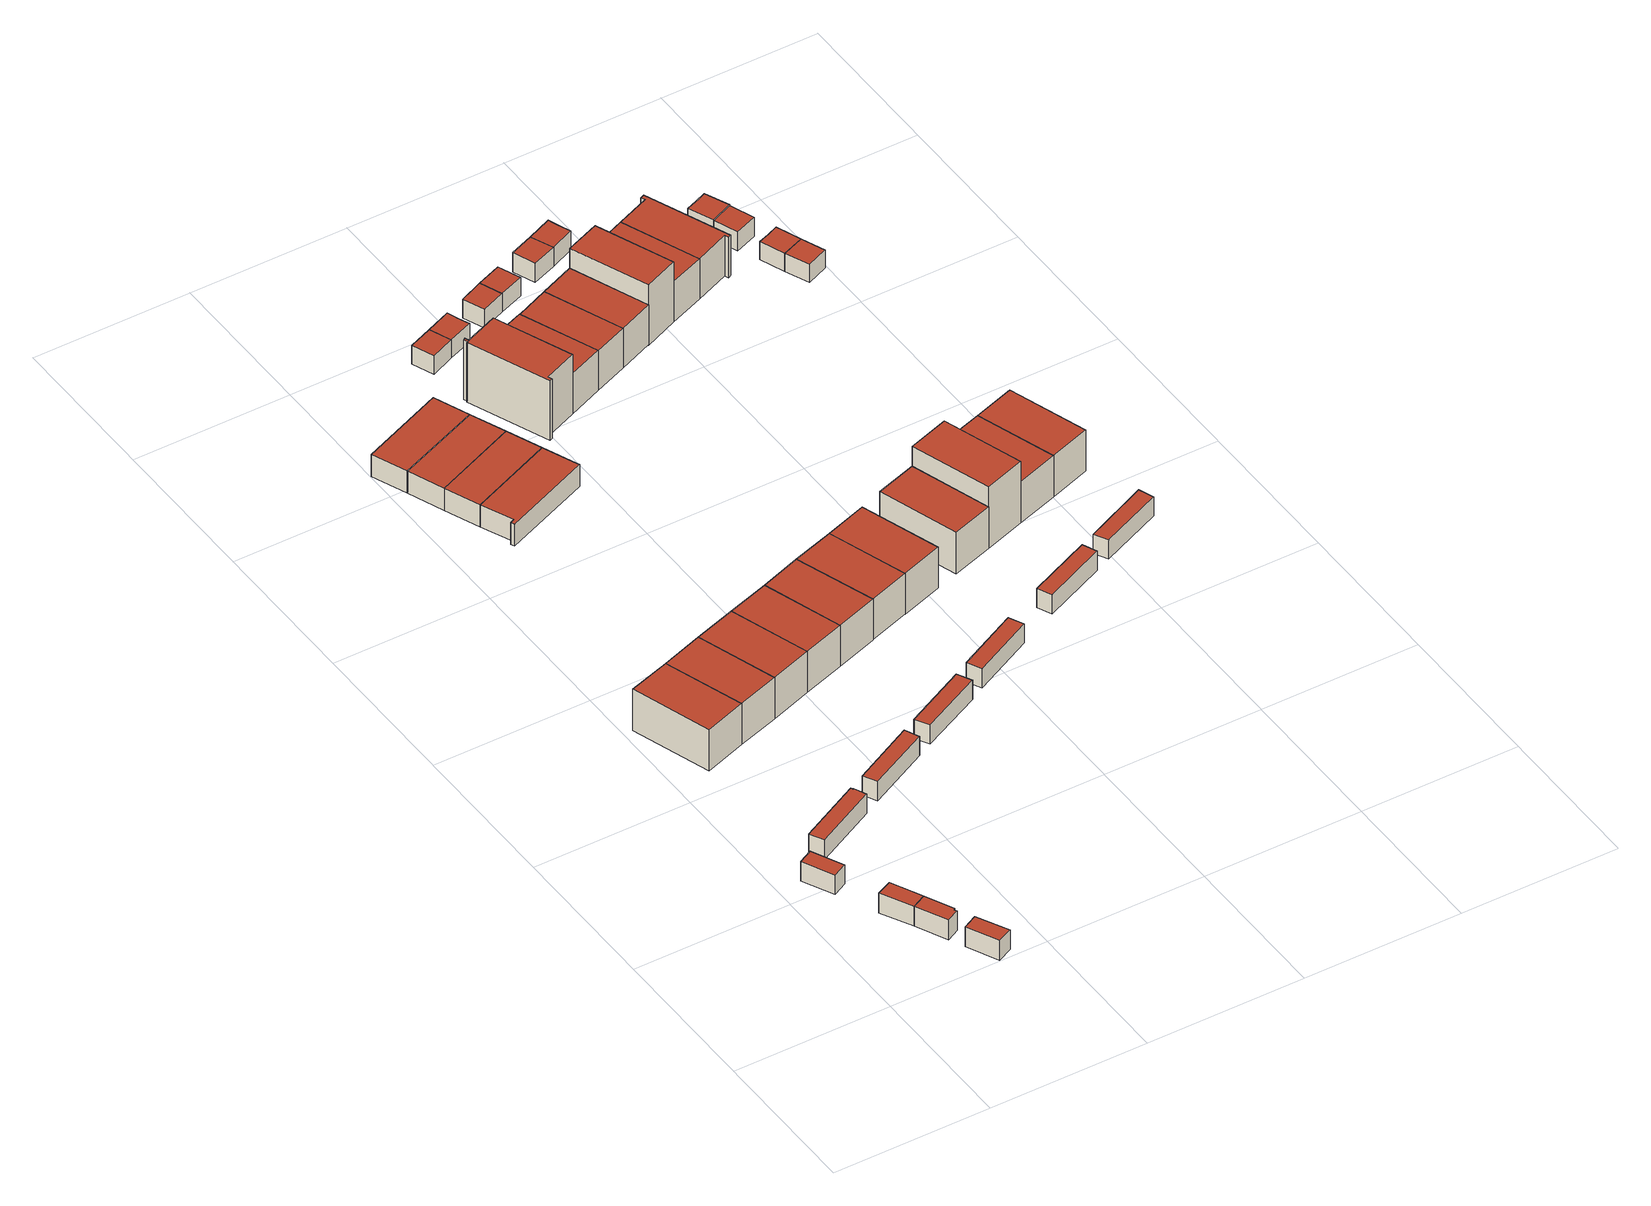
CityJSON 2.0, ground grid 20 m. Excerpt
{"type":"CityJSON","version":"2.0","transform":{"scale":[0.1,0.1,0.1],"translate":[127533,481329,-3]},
"CityObjects":{
"building1":{"type":"Building","attributes":{"b3_dak_type":"multiple horizontal","b3_h_dak_50p":0.15,"b3_h_dak_70p":0.17,"b3_h_dak_max":0.25,"b3_h_dak_min":-0.05,"b3_h_maaiveld":-2.49,"b3_kas_warenhuis":false,"b3_mutatie_ahn3_ahn4":false,"b3_reconstructie_onvolledig":false,"b3_rmse_lod12":0.0506,"b3_rmse_lod13":0.0506,"b3_rmse_lod22":0.0419,"b3_val3dity_lod12":"[]","b3_val3dity_lod13":"[]","b3_val3dity_lod22":"[]","b3_volume_lod12":23.35,"b3_volume_lod13":23.35,"b3_volume_lod22":23.21,"geconstateerd":false,"oorspronkelijkbouwjaar":2007,"status":"Pand in gebruik"},"children":["building1-1"]},
"building1-1":{"type":"BuildingPart","parents":["building1"],"geometry":[{"type":"Solid","lod":"1.2","boundaries":[[[[0,1,2,3]],[[4,1,0,5]],[[5,0,3,6]],[[7,2,1,4]],[[6,3,2,7]],[[6,7,4,5]]]],"semantics":{"surfaces":[{"type":"GroundSurface"},{"type":"WallSurface","on_footprint_edge":true},{"type":"RoofSurface"}],"values":[[0,1,1,1,1,2]]}}]},
"building2":{"type":"Building","attributes":{"b3_dak_type":"multiple horizontal","b3_h_dak_50p":0.14,"b3_h_dak_70p":0.16,"b3_h_dak_max":0.22,"b3_h_dak_min":-0.02,"b3_h_maaiveld":-2.62,"b3_kas_warenhuis":false,"b3_mutatie_ahn3_ahn4":false,"b3_reconstructie_onvolledig":false,"b3_rmse_lod12":0.041,"b3_rmse_lod13":0.041,"b3_rmse_lod22":0.0342,"b3_val3dity_lod12":"[]","b3_val3dity_lod13":"[]","b3_val3dity_lod22":"[]","b3_volume_lod12":24.25,"b3_volume_lod13":24.25,"b3_volume_lod22":24.1,"geconstateerd":false,"oorspronkelijkbouwjaar":2007,"status":"Pand in gebruik"},"children":["building2-1"]},
"building2-1":{"type":"BuildingPart","parents":["building2"],"geometry":[{"type":"Solid","lod":"1.2","boundaries":[[[[8,9,10,11]],[[12,9,8,13]],[[13,8,11,14]],[[15,10,9,12]],[[14,11,10,15]],[[14,15,12,13]]]],"semantics":{"surfaces":[{"type":"GroundSurface"},{"type":"WallSurface","on_footprint_edge":true},{"type":"RoofSurface"}],"values":[[0,1,1,1,1,2]]}}]},
"building3":{"type":"Building","attributes":{"b3_dak_type":"multiple horizontal","b3_h_dak_50p":0.14,"b3_h_dak_70p":0.16,"b3_h_dak_max":0.23,"b3_h_dak_min":-0.04,"b3_h_maaiveld":-2.64,"b3_kas_warenhuis":false,"b3_mutatie_ahn3_ahn4":false,"b3_reconstructie_onvolledig":false,"b3_rmse_lod12":0.0431,"b3_rmse_lod13":0.0431,"b3_rmse_lod22":0.0372,"b3_val3dity_lod12":"[]","b3_val3dity_lod13":"[]","b3_val3dity_lod22":"[]","b3_volume_lod12":24.28,"b3_volume_lod13":24.28,"b3_volume_lod22":24.16,"geconstateerd":false,"oorspronkelijkbouwjaar":2007,"status":"Pand in gebruik"},"children":["building3-1"]},
"building3-1":{"type":"BuildingPart","parents":["building3"],"geometry":[{"type":"Solid","lod":"1.2","boundaries":[[[[9,8,16,17,18,19]],[[13,8,9,12]],[[20,19,18,21]],[[21,18,17,22]],[[22,17,16,23]],[[23,16,8,13]],[[12,9,19,20]],[[12,20,21,22,23,13]]]],"semantics":{"surfaces":[{"type":"GroundSurface"},{"type":"WallSurface","on_footprint_edge":true},{"type":"RoofSurface"}],"values":[[0,1,1,1,1,1,1,2]]}}]},
"building4":{"type":"Building","attributes":{"b3_dak_type":"multiple horizontal","b3_h_dak_50p":0.14,"b3_h_dak_70p":0.16,"b3_h_dak_max":0.36,"b3_h_dak_min":0,"b3_h_maaiveld":-2.65,"b3_kas_warenhuis":false,"b3_mutatie_ahn3_ahn4":false,"b3_reconstructie_onvolledig":false,"b3_rmse_lod12":0.0579,"b3_rmse_lod13":0.0579,"b3_rmse_lod22":0.0565,"b3_val3dity_lod12":"[]","b3_val3dity_lod13":"[]","b3_val3dity_lod22":"[]","b3_volume_lod12":24.7,"b3_volume_lod13":24.7,"b3_volume_lod22":24.6,"geconstateerd":false,"oorspronkelijkbouwjaar":2007,"status":"Pand in gebruik"},"children":["building4-1"]},
"building4-1":{"type":"BuildingPart","parents":["building4"],"geometry":[{"type":"Solid","lod":"1.2","boundaries":[[[[24,25,26,27]],[[28,25,24,29]],[[29,24,27,30]],[[31,26,25,28]],[[30,27,26,31]],[[30,31,28,29]]]],"semantics":{"surfaces":[{"type":"GroundSurface"},{"type":"WallSurface","on_footprint_edge":true},{"type":"RoofSurface"}],"values":[[0,1,1,1,1,2]]}}]},
"building5":{"type":"Building","attributes":{"b3_dak_type":"multiple horizontal","b3_h_dak_50p":0.15,"b3_h_dak_70p":0.17,"b3_h_dak_max":0.28,"b3_h_dak_min":-0.08,"b3_h_maaiveld":-2.53,"b3_kas_warenhuis":false,"b3_mutatie_ahn3_ahn4":false,"b3_reconstructie_onvolledig":false,"b3_rmse_lod12":0.0483,"b3_rmse_lod13":0.0483,"b3_rmse_lod22":0.0464,"b3_val3dity_lod12":"[]","b3_val3dity_lod13":"[]","b3_val3dity_lod22":"[]","b3_volume_lod12":47.99,"b3_volume_lod13":47.99,"b3_volume_lod22":47.74,"geconstateerd":false,"oorspronkelijkbouwjaar":2004,"status":"Pand in gebruik"},"children":["building5-1"]},
"building5-1":{"type":"BuildingPart","parents":["building5"],"geometry":[{"type":"Solid","lod":"1.2","boundaries":[[[[32,33,34,35,36,37,38]],[[39,32,38,40]],[[40,38,37,41]],[[41,37,36,42]],[[42,36,35,43]],[[43,35,34,44]],[[44,34,33,45]],[[45,33,32,39]],[[45,39,40,41,42,43,44]]]],"semantics":{"surfaces":[{"type":"GroundSurface"},{"type":"WallSurface","on_footprint_edge":true},{"type":"RoofSurface"}],"values":[[0,1,1,1,1,1,1,1,2]]}}]},
"building6":{"type":"Building","attributes":{"b3_dak_type":"multiple horizontal","b3_h_dak_50p":3.4,"b3_h_dak_70p":3.42,"b3_h_dak_max":3.55,"b3_h_dak_min":3.28,"b3_h_maaiveld":-2.36,"b3_kas_warenhuis":false,"b3_mutatie_ahn3_ahn4":false,"b3_reconstructie_onvolledig":false,"b3_rmse_lod12":0.0433,"b3_rmse_lod13":0.0433,"b3_rmse_lod22":0.0192,"b3_val3dity_lod12":"[]","b3_val3dity_lod13":"[]","b3_val3dity_lod22":"[]","b3_volume_lod12":340.39,"b3_volume_lod13":340.39,"b3_volume_lod22":339.04,"geconstateerd":false,"oorspronkelijkbouwjaar":2004,"status":"Pand in gebruik"},"children":["building6-1"]},
"building6-1":{"type":"BuildingPart","parents":["building6"],"geometry":[{"type":"Solid","lod":"1.2","boundaries":[[[[46,47,48,49]],[[50,47,46,51]],[[51,46,49,52]],[[53,48,47,50]],[[52,49,48,53]],[[52,53,50,51]]]],"semantics":{"surfaces":[{"type":"GroundSurface"},{"type":"WallSurface","on_footprint_edge":true},{"type":"RoofSurface"}],"values":[[0,1,1,1,1,2]]}}]},
"building7":{"type":"Building","attributes":{"b3_dak_type":"multiple horizontal","b3_h_dak_50p":3.4,"b3_h_dak_70p":3.42,"b3_h_dak_max":3.51,"b3_h_dak_min":3.3,"b3_h_maaiveld":-2.36,"b3_kas_warenhuis":false,"b3_mutatie_ahn3_ahn4":false,"b3_reconstructie_onvolledig":false,"b3_rmse_lod12":0.0422,"b3_rmse_lod13":0.0422,"b3_rmse_lod22":0.0177,"b3_val3dity_lod12":"[]","b3_val3dity_lod13":"[]","b3_val3dity_lod22":"[]","b3_volume_lod12":339.89,"b3_volume_lod13":339.89,"b3_volume_lod22":338.62,"geconstateerd":false,"oorspronkelijkbouwjaar":2004,"status":"Pand in gebruik"},"children":["building7-1"]},
"building7-1":{"type":"BuildingPart","parents":["building7"],"geometry":[{"type":"Solid","lod":"1.2","boundaries":[[[[54,46,49,55]],[[51,46,54,56]],[[56,54,55,57]],[[52,49,46,51]],[[57,55,49,52]],[[57,52,51,56]]]],"semantics":{"surfaces":[{"type":"GroundSurface"},{"type":"WallSurface","on_footprint_edge":true},{"type":"RoofSurface"}],"values":[[0,1,1,1,1,2]]}}]},
"building8":{"type":"Building","attributes":{"b3_dak_type":"multiple horizontal","b3_h_dak_50p":0.15,"b3_h_dak_70p":0.17,"b3_h_dak_max":0.29,"b3_h_dak_min":-0.08,"b3_h_maaiveld":-2.55,"b3_kas_warenhuis":false,"b3_mutatie_ahn3_ahn4":false,"b3_reconstructie_onvolledig":false,"b3_rmse_lod12":0.0457,"b3_rmse_lod13":0.0457,"b3_rmse_lod22":0.0445,"b3_val3dity_lod12":"[]","b3_val3dity_lod13":"[]","b3_val3dity_lod22":"[]","b3_volume_lod12":47.67,"b3_volume_lod13":47.67,"b3_volume_lod22":47.49,"geconstateerd":false,"oorspronkelijkbouwjaar":2004,"status":"Pand in gebruik"},"children":["building8-1"]},
"building8-1":{"type":"BuildingPart","parents":["building8"],"geometry":[{"type":"Solid","lod":"1.2","boundaries":[[[[58,59,60,61]],[[62,59,58,63]],[[64,60,59,62]],[[63,58,61,65]],[[65,61,60,64]],[[65,64,62,63]]]],"semantics":{"surfaces":[{"type":"GroundSurface"},{"type":"WallSurface","on_footprint_edge":true},{"type":"RoofSurface"}],"values":[[0,1,1,1,1,2]]}}]},
"building9":{"type":"Building","attributes":{"b3_dak_type":"multiple horizontal","b3_h_dak_50p":3.41,"b3_h_dak_70p":3.43,"b3_h_dak_max":3.55,"b3_h_dak_min":3.32,"b3_h_maaiveld":-2.35,"b3_kas_warenhuis":false,"b3_mutatie_ahn3_ahn4":false,"b3_reconstructie_onvolledig":false,"b3_rmse_lod12":0.0398,"b3_rmse_lod13":0.0398,"b3_rmse_lod22":0.0191,"b3_val3dity_lod12":"[]","b3_val3dity_lod13":"[]","b3_val3dity_lod22":"[]","b3_volume_lod12":340.15,"b3_volume_lod13":340.15,"b3_volume_lod22":339.06,"geconstateerd":false,"oorspronkelijkbouwjaar":2004,"status":"Pand in gebruik"},"children":["building9-1"]},
"building9-1":{"type":"BuildingPart","parents":["building9"],"geometry":[{"type":"Solid","lod":"1.2","boundaries":[[[[66,54,55,67]],[[56,54,66,68]],[[68,66,67,69]],[[57,55,54,56]],[[69,67,55,57]],[[69,57,56,68]]]],"semantics":{"surfaces":[{"type":"GroundSurface"},{"type":"WallSurface","on_footprint_edge":true},{"type":"RoofSurface"}],"values":[[0,1,1,1,1,2]]}}]},
"building10":{"type":"Building","attributes":{"b3_dak_type":"multiple horizontal","b3_h_dak_50p":0.72,"b3_h_dak_70p":0.73,"b3_h_dak_max":0.89,"b3_h_dak_min":0.65,"b3_h_maaiveld":-2.39,"b3_kas_warenhuis":false,"b3_mutatie_ahn3_ahn4":false,"b3_reconstructie_onvolledig":false,"b3_rmse_lod12":0.0274,"b3_rmse_lod13":0.0274,"b3_rmse_lod22":0.0254,"b3_val3dity_lod12":"[]","b3_val3dity_lod13":"[]","b3_val3dity_lod22":"[]","b3_volume_lod12":172.23,"b3_volume_lod13":172.23,"b3_volume_lod22":171.84,"geconstateerd":false,"oorspronkelijkbouwjaar":1974,"status":"Pand in gebruik"},"children":["building10-1"]},
"building10-1":{"type":"BuildingPart","parents":["building10"],"geometry":[{"type":"Solid","lod":"1.2","boundaries":[[[[70,71,72,73]],[[74,71,70,75]],[[75,70,73,76]],[[77,72,71,74]],[[76,73,72,77]],[[76,77,74,75]]]],"semantics":{"surfaces":[{"type":"GroundSurface"},{"type":"WallSurface","on_footprint_edge":true},{"type":"RoofSurface"}],"values":[[0,1,1,1,1,2]]}}]},
"building11":{"type":"Building","attributes":{"b3_dak_type":"multiple horizontal","b3_h_dak_50p":3.4,"b3_h_dak_70p":3.43,"b3_h_dak_max":3.51,"b3_h_dak_min":3.3,"b3_h_maaiveld":-2.36,"b3_kas_warenhuis":false,"b3_mutatie_ahn3_ahn4":false,"b3_reconstructie_onvolledig":false,"b3_rmse_lod12":0.0437,"b3_rmse_lod13":0.0437,"b3_rmse_lod22":0.0191,"b3_val3dity_lod12":"[]","b3_val3dity_lod13":"[]","b3_val3dity_lod22":"[]","b3_volume_lod12":340.06,"b3_volume_lod13":340.06,"b3_volume_lod22":338.79,"geconstateerd":false,"oorspronkelijkbouwjaar":2004,"status":"Pand in gebruik"},"children":["building11-1"]},
"building11-1":{"type":"BuildingPart","parents":["building11"],"geometry":[{"type":"Solid","lod":"1.2","boundaries":[[[[78,66,67,79]],[[68,66,78,80]],[[80,78,79,81]],[[69,67,66,68]],[[81,79,67,69]],[[81,69,68,80]]]],"semantics":{"surfaces":[{"type":"GroundSurface"},{"type":"WallSurface","on_footprint_edge":true},{"type":"RoofSurface"}],"values":[[0,1,1,1,1,2]]}}]},
"building12":{"type":"Building","attributes":{"b3_dak_type":"multiple horizontal","b3_h_dak_50p":0.72,"b3_h_dak_70p":0.74,"b3_h_dak_max":0.93,"b3_h_dak_min":0.65,"b3_h_maaiveld":-2.41,"b3_kas_warenhuis":false,"b3_mutatie_ahn3_ahn4":false,"b3_reconstructie_onvolledig":false,"b3_rmse_lod12":0.0275,"b3_rmse_lod13":0.0275,"b3_rmse_lod22":0.026,"b3_val3dity_lod12":"[]","b3_val3dity_lod13":"[]","b3_val3dity_lod22":"[]","b3_volume_lod12":173.18,"b3_volume_lod13":173.18,"b3_volume_lod22":172.72,"geconstateerd":false,"oorspronkelijkbouwjaar":1974,"status":"Pand in gebruik"},"children":["building12-1"]},
"building12-1":{"type":"BuildingPart","parents":["building12"],"geometry":[{"type":"Solid","lod":"1.2","boundaries":[[[[70,73,82,83]],[[76,73,70,75]],[[84,82,73,76]],[[75,70,83,85]],[[85,83,82,84]],[[85,84,76,75]]]],"semantics":{"surfaces":[{"type":"GroundSurface"},{"type":"WallSurface","on_footprint_edge":true},{"type":"RoofSurface"}],"values":[[0,1,1,1,1,2]]}}]},
"building13":{"type":"Building","attributes":{"b3_dak_type":"multiple horizontal","b3_h_dak_50p":0.71,"b3_h_dak_70p":0.73,"b3_h_dak_max":0.91,"b3_h_dak_min":0.64,"b3_h_maaiveld":-2.41,"b3_kas_warenhuis":false,"b3_mutatie_ahn3_ahn4":false,"b3_reconstructie_onvolledig":false,"b3_rmse_lod12":0.0278,"b3_rmse_lod13":0.0278,"b3_rmse_lod22":0.0264,"b3_val3dity_lod12":"[]","b3_val3dity_lod13":"[]","b3_val3dity_lod22":"[]","b3_volume_lod12":172.92,"b3_volume_lod13":172.92,"b3_volume_lod22":172.49,"geconstateerd":false,"oorspronkelijkbouwjaar":1974,"status":"Pand in gebruik"},"children":["building13-1"]},
"building13-1":{"type":"BuildingPart","parents":["building13"],"geometry":[{"type":"Solid","lod":"1.2","boundaries":[[[[83,82,86,87]],[[84,82,83,85]],[[88,86,82,84]],[[85,83,87,89]],[[89,87,86,88]],[[89,88,84,85]]]],"semantics":{"surfaces":[{"type":"GroundSurface"},{"type":"WallSurface","on_footprint_edge":true},{"type":"RoofSurface"}],"values":[[0,1,1,1,1,2]]}}]},
"building14":{"type":"Building","attributes":{"b3_dak_type":"multiple horizontal","b3_h_dak_50p":0.72,"b3_h_dak_70p":0.74,"b3_h_dak_max":0.96,"b3_h_dak_min":0.55,"b3_h_maaiveld":-2.43,"b3_kas_warenhuis":false,"b3_mutatie_ahn3_ahn4":false,"b3_reconstructie_onvolledig":false,"b3_rmse_lod12":0.0391,"b3_rmse_lod13":0.0391,"b3_rmse_lod22":0.0333,"b3_val3dity_lod12":"[]","b3_val3dity_lod13":"[]","b3_val3dity_lod22":"[]","b3_volume_lod12":177.31,"b3_volume_lod13":177.31,"b3_volume_lod22":176.82,"geconstateerd":false,"oorspronkelijkbouwjaar":1974,"status":"Pand in gebruik"},"children":["building14-1"]},
"building14-1":{"type":"BuildingPart","parents":["building14"],"geometry":[{"type":"Solid","lod":"1.2","boundaries":[[[[90,91,87,86,92,93,94]],[[88,86,87,89]],[[95,92,86,88]],[[96,91,90,97]],[[97,90,94,98]],[[89,87,91,96]],[[98,94,93,99]],[[99,93,92,95]],[[99,95,88,89,96,97,98]]]],"semantics":{"surfaces":[{"type":"GroundSurface"},{"type":"WallSurface","on_footprint_edge":true},{"type":"RoofSurface"}],"values":[[0,1,1,1,1,1,1,1,2]]}}]},
"building15":{"type":"Building","attributes":{"b3_dak_type":"multiple horizontal","b3_h_dak_50p":0.14,"b3_h_dak_70p":0.16,"b3_h_dak_max":0.27,"b3_h_dak_min":-0.06,"b3_h_maaiveld":-2.52,"b3_kas_warenhuis":false,"b3_mutatie_ahn3_ahn4":false,"b3_reconstructie_onvolledig":false,"b3_rmse_lod12":0.0445,"b3_rmse_lod13":0.0445,"b3_rmse_lod22":0.0428,"b3_val3dity_lod12":"[]","b3_val3dity_lod13":"[]","b3_val3dity_lod22":"[]","b3_volume_lod12":46.92,"b3_volume_lod13":46.92,"b3_volume_lod22":46.73,"geconstateerd":false,"oorspronkelijkbouwjaar":2004,"status":"Pand in gebruik"},"children":["building15-1"]},
"building15-1":{"type":"BuildingPart","parents":["building15"],"geometry":[{"type":"Solid","lod":"1.2","boundaries":[[[[100,101,102,103]],[[104,101,100,105]],[[106,102,101,104]],[[105,100,103,107]],[[107,103,102,106]],[[107,106,104,105]]]],"semantics":{"surfaces":[{"type":"GroundSurface"},{"type":"WallSurface","on_footprint_edge":true},{"type":"RoofSurface"}],"values":[[0,1,1,1,1,2]]}}]},
"building16":{"type":"Building","attributes":{"b3_dak_type":"multiple horizontal","b3_h_dak_50p":3.4,"b3_h_dak_70p":3.42,"b3_h_dak_max":3.57,"b3_h_dak_min":3.29,"b3_h_maaiveld":-2.36,"b3_kas_warenhuis":false,"b3_mutatie_ahn3_ahn4":false,"b3_reconstructie_onvolledig":false,"b3_rmse_lod12":0.0416,"b3_rmse_lod13":0.0416,"b3_rmse_lod22":0.0191,"b3_val3dity_lod12":"[]","b3_val3dity_lod13":"[]","b3_val3dity_lod22":"[]","b3_volume_lod12":339.57,"b3_volume_lod13":339.57,"b3_volume_lod22":338.36,"geconstateerd":false,"oorspronkelijkbouwjaar":2004,"status":"Pand in gebruik"},"children":["building16-1"]},
"building16-1":{"type":"BuildingPart","parents":["building16"],"geometry":[{"type":"Solid","lod":"1.2","boundaries":[[[[108,78,79,109]],[[80,78,108,110]],[[110,108,109,111]],[[81,79,78,80]],[[111,109,79,81]],[[111,81,80,110]]]],"semantics":{"surfaces":[{"type":"GroundSurface"},{"type":"WallSurface","on_footprint_edge":true},{"type":"RoofSurface"}],"values":[[0,1,1,1,1,2]]}}]},
"building17":{"type":"Building","attributes":{"b3_dak_type":"multiple horizontal","b3_h_dak_50p":3.4,"b3_h_dak_70p":3.42,"b3_h_dak_max":3.5,"b3_h_dak_min":3.29,"b3_h_maaiveld":-2.35,"b3_kas_warenhuis":false,"b3_mutatie_ahn3_ahn4":false,"b3_reconstructie_onvolledig":false,"b3_rmse_lod12":0.0457,"b3_rmse_lod13":0.0457,"b3_rmse_lod22":0.0186,"b3_val3dity_lod12":"[]","b3_val3dity_lod13":"[]","b3_val3dity_lod22":"[]","b3_volume_lod12":339.36,"b3_volume_lod13":339.36,"b3_volume_lod22":337.99,"geconstateerd":false,"oorspronkelijkbouwjaar":2004,"status":"Pand in gebruik"},"children":["building17-1"]},
"building17-1":{"type":"BuildingPart","parents":["building17"],"geometry":[{"type":"Solid","lod":"1.2","boundaries":[[[[112,113,114,115]],[[110,113,112,116]],[[116,112,115,117]],[[111,114,113,110]],[[117,115,114,111]],[[117,111,110,116]]]],"semantics":{"surfaces":[{"type":"GroundSurface"},{"type":"WallSurface","on_footprint_edge":true},{"type":"RoofSurface"}],"values":[[0,1,1,1,1,2]]}}]},
"building18":{"type":"Building","attributes":{"b3_dak_type":"multiple horizontal","b3_h_dak_50p":0.17,"b3_h_dak_70p":0.18,"b3_h_dak_max":0.45,"b3_h_dak_min":-0.04,"b3_h_maaiveld":-2.41,"b3_kas_warenhuis":false,"b3_mutatie_ahn3_ahn4":false,"b3_reconstructie_onvolledig":false,"b3_rmse_lod12":0.0492,"b3_rmse_lod13":0.0492,"b3_rmse_lod22":0.0449,"b3_val3dity_lod12":"[]","b3_val3dity_lod13":"[]","b3_val3dity_lod22":"[]","b3_volume_lod12":25.6,"b3_volume_lod13":25.6,"b3_volume_lod22":25.58,"geconstateerd":false,"oorspronkelijkbouwjaar":1974,"status":"Pand in gebruik"},"children":["building18-1"]},
"building18-1":{"type":"BuildingPart","parents":["building18"],"geometry":[{"type":"Solid","lod":"1.2","boundaries":[[[[118,119,120,121]],[[122,119,118,123]],[[123,118,121,124]],[[125,120,119,122]],[[124,121,120,125]],[[124,125,122,123]]]],"semantics":{"surfaces":[{"type":"GroundSurface"},{"type":"WallSurface","on_footprint_edge":true},{"type":"RoofSurface"}],"values":[[0,1,1,1,1,2]]}}]},
"building19":{"type":"Building","attributes":{"b3_dak_type":"multiple horizontal","b3_h_dak_50p":6.02,"b3_h_dak_70p":6.03,"b3_h_dak_max":6.2,"b3_h_dak_min":3.11,"b3_h_maaiveld":-2.39,"b3_kas_warenhuis":false,"b3_mutatie_ahn3_ahn4":false,"b3_reconstructie_onvolledig":false,"b3_rmse_lod12":1.36,"b3_rmse_lod13":1.36,"b3_rmse_lod22":0.121,"b3_val3dity_lod12":"[]","b3_val3dity_lod13":"[]","b3_val3dity_lod22":"[]","b3_volume_lod12":441.16,"b3_volume_lod13":441.16,"b3_volume_lod22":412.2,"geconstateerd":false,"oorspronkelijkbouwjaar":1974,"status":"Pand in gebruik"},"children":["building19-1"]},
"building19-1":{"type":"BuildingPart","parents":["building19"],"geometry":[{"type":"Solid","lod":"1.2","boundaries":[[[[126,127,128,129,130,131,132,133,134,135]],[[136,134,133,137]],[[138,135,134,136]],[[139,132,131,140]],[[140,131,130,141]],[[137,133,132,139]],[[142,129,128,143]],[[144,127,126,145]],[[143,128,127,144]],[[145,126,135,138]],[[141,130,129,142]],[[141,142,143,144,145,138,136,137,139,140]]]],"semantics":{"surfaces":[{"type":"GroundSurface"},{"type":"WallSurface","on_footprint_edge":true},{"type":"RoofSurface"}],"values":[[0,1,1,1,1,1,1,1,1,1,1,2]]}}]},
"building20":{"type":"Building","attributes":{"b3_dak_type":"multiple horizontal","b3_h_dak_50p":0.15,"b3_h_dak_70p":0.17,"b3_h_dak_max":0.34,"b3_h_dak_min":-0.09,"b3_h_maaiveld":-2.5,"b3_kas_warenhuis":false,"b3_mutatie_ahn3_ahn4":false,"b3_reconstructie_onvolledig":false,"b3_rmse_lod12":0.0509,"b3_rmse_lod13":0.0509,"b3_rmse_lod22":0.0474,"b3_val3dity_lod12":"[]","b3_val3dity_lod13":"[]","b3_val3dity_lod22":"[]","b3_volume_lod12":46.58,"b3_volume_lod13":46.58,"b3_volume_lod22":46.4,"geconstateerd":false,"oorspronkelijkbouwjaar":2004,"status":"Pand in gebruik"},"children":["building20-1"]},
"building20-1":{"type":"BuildingPart","parents":["building20"],"geometry":[{"type":"Solid","lod":"1.2","boundaries":[[[[146,147,148,149]],[[150,147,146,151]],[[151,146,149,152]],[[152,149,148,153]],[[153,148,147,150]],[[153,150,151,152]]]],"semantics":{"surfaces":[{"type":"GroundSurface"},{"type":"WallSurface","on_footprint_edge":true},{"type":"RoofSurface"}],"values":[[0,1,1,1,1,2]]}}]},
"building21":{"type":"Building","attributes":{"b3_dak_type":"multiple horizontal","b3_h_dak_50p":0.17,"b3_h_dak_70p":0.18,"b3_h_dak_max":0.22,"b3_h_dak_min":-0.09,"b3_h_maaiveld":-2.37,"b3_kas_warenhuis":false,"b3_mutatie_ahn3_ahn4":false,"b3_reconstructie_onvolledig":false,"b3_rmse_lod12":0.0318,"b3_rmse_lod13":0.0318,"b3_rmse_lod22":0.0299,"b3_val3dity_lod12":"[]","b3_val3dity_lod13":"[]","b3_val3dity_lod22":"[]","b3_volume_lod12":25.19,"b3_volume_lod13":25.19,"b3_volume_lod22":25.09,"geconstateerd":false,"oorspronkelijkbouwjaar":1974,"status":"Pand in gebruik"},"children":["building21-1"]},
"building21-1":{"type":"BuildingPart","parents":["building21"],"geometry":[{"type":"Solid","lod":"1.2","boundaries":[[[[118,121,154,155,156]],[[124,121,118,123]],[[157,154,121,124]],[[158,155,154,157]],[[123,118,156,159]],[[159,156,155,158]],[[159,158,157,124,123]]]],"semantics":{"surfaces":[{"type":"GroundSurface"},{"type":"WallSurface","on_footprint_edge":true},{"type":"RoofSurface"}],"values":[[0,1,1,1,1,1,2]]}}]},
"building22":{"type":"Building","attributes":{"b3_dak_type":"multiple horizontal","b3_h_dak_50p":3.41,"b3_h_dak_70p":3.44,"b3_h_dak_max":3.53,"b3_h_dak_min":3.31,"b3_h_maaiveld":-2.45,"b3_kas_warenhuis":false,"b3_mutatie_ahn3_ahn4":false,"b3_reconstructie_onvolledig":false,"b3_rmse_lod12":0.0464,"b3_rmse_lod13":0.0464,"b3_rmse_lod22":0.0216,"b3_val3dity_lod12":"[]","b3_val3dity_lod13":"[]","b3_val3dity_lod22":"[]","b3_volume_lod12":345.13,"b3_volume_lod13":345.13,"b3_volume_lod22":343.77,"geconstateerd":false,"oorspronkelijkbouwjaar":2004,"status":"Pand in gebruik"},"children":["building22-1"]},
"building22-1":{"type":"BuildingPart","parents":["building22"],"geometry":[{"type":"Solid","lod":"1.2","boundaries":[[[[160,161,162,163]],[[116,161,160,164]],[[164,160,163,165]],[[117,162,161,116]],[[165,163,162,117]],[[165,117,116,164]]]],"semantics":{"surfaces":[{"type":"GroundSurface"},{"type":"WallSurface","on_footprint_edge":true},{"type":"RoofSurface"}],"values":[[0,1,1,1,1,2]]}}]},
"building23":{"type":"Building","attributes":{"b3_dak_type":"multiple horizontal","b3_h_dak_50p":3.23,"b3_h_dak_70p":3.25,"b3_h_dak_max":3.36,"b3_h_dak_min":3.14,"b3_h_maaiveld":-2.4,"b3_kas_warenhuis":false,"b3_mutatie_ahn3_ahn4":false,"b3_reconstructie_onvolledig":false,"b3_rmse_lod12":0.0366,"b3_rmse_lod13":0.0366,"b3_rmse_lod22":0.0304,"b3_val3dity_lod12":"[]","b3_val3dity_lod13":"[]","b3_val3dity_lod22":"[]","b3_volume_lod12":277.68,"b3_volume_lod13":277.68,"b3_volume_lod22":276.79,"geconstateerd":false,"oorspronkelijkbouwjaar":1974,"status":"Pand in gebruik"},"children":["building23-1"]},
"building23-1":{"type":"BuildingPart","parents":["building23"],"geometry":[{"type":"Solid","lod":"1.2","boundaries":[[[[135,166,167,126]],[[168,166,135,169]],[[170,167,166,168]],[[169,135,126,171]],[[171,126,167,170]],[[171,170,168,169]]]],"semantics":{"surfaces":[{"type":"GroundSurface"},{"type":"WallSurface","on_footprint_edge":true},{"type":"RoofSurface"}],"values":[[0,1,1,1,1,2]]}}]},
"building24":{"type":"Building","attributes":{"b3_dak_type":"multiple horizontal","b3_h_dak_50p":0.16,"b3_h_dak_70p":0.17,"b3_h_dak_max":0.25,"b3_h_dak_min":-0.1,"b3_h_maaiveld":-2.36,"b3_kas_warenhuis":false,"b3_mutatie_ahn3_ahn4":false,"b3_reconstructie_onvolledig":false,"b3_rmse_lod12":0.0312,"b3_rmse_lod13":0.0312,"b3_rmse_lod22":0.0299,"b3_val3dity_lod12":"[]","b3_val3dity_lod13":"[]","b3_val3dity_lod22":"[]","b3_volume_lod12":25.05,"b3_volume_lod13":25.05,"b3_volume_lod22":24.98,"geconstateerd":false,"oorspronkelijkbouwjaar":1974,"status":"Pand in gebruik"},"children":["building24-1"]},
"building24-1":{"type":"BuildingPart","parents":["building24"],"geometry":[{"type":"Solid","lod":"1.2","boundaries":[[[[172,173,174,175]],[[176,173,172,177]],[[178,174,173,176]],[[177,172,175,179]],[[179,175,174,178]],[[179,178,176,177]]]],"semantics":{"surfaces":[{"type":"GroundSurface"},{"type":"WallSurface","on_footprint_edge":true},{"type":"RoofSurface"}],"values":[[0,1,1,1,1,2]]}}]},
"building25":{"type":"Building","attributes":{"b3_dak_type":"multiple horizontal","b3_h_dak_50p":3.2,"b3_h_dak_70p":3.21,"b3_h_dak_max":3.32,"b3_h_dak_min":3.13,"b3_h_maaiveld":-2.43,"b3_kas_warenhuis":false,"b3_mutatie_ahn3_ahn4":false,"b3_reconstructie_onvolledig":false,"b3_rmse_lod12":0.0253,"b3_rmse_lod13":0.0253,"b3_rmse_lod22":0.0234,"b3_val3dity_lod12":"[]","b3_val3dity_lod13":"[]","b3_val3dity_lod22":"[]","b3_volume_lod12":276.59,"b3_volume_lod13":276.59,"b3_volume_lod22":276.15,"geconstateerd":false,"oorspronkelijkbouwjaar":1974,"status":"Pand in gebruik"},"children":["building25-1"]},
"building25-1":{"type":"BuildingPart","parents":["building25"],"geometry":[{"type":"Solid","lod":"1.2","boundaries":[[[[166,180,181,167]],[[182,180,166,183]],[[184,181,180,182]],[[183,166,167,185]],[[185,167,181,184]],[[185,184,182,183]]]],"semantics":{"surfaces":[{"type":"GroundSurface"},{"type":"WallSurface","on_footprint_edge":true},{"type":"RoofSurface"}],"values":[[0,1,1,1,1,2]]}}]},
"building26":{"type":"Building","attributes":{"b3_dak_type":"multiple horizontal","b3_h_dak_50p":0.16,"b3_h_dak_70p":0.17,"b3_h_dak_max":0.24,"b3_h_dak_min":-0.01,"b3_h_maaiveld":-2.4,"b3_kas_warenhuis":false,"b3_mutatie_ahn3_ahn4":false,"b3_reconstructie_onvolledig":false,"b3_rmse_lod12":0.0273,"b3_rmse_lod13":0.0273,"b3_rmse_lod22":0.0255,"b3_val3dity_lod12":"[]","b3_val3dity_lod13":"[]","b3_val3dity_lod22":"[]","b3_volume_lod12":25.41,"b3_volume_lod13":25.41,"b3_volume_lod22":25.33,"geconstateerd":false,"oorspronkelijkbouwjaar":1974,"status":"Pand in gebruik"},"children":["building26-1"]},
"building26-1":{"type":"BuildingPart","parents":["building26"],"geometry":[{"type":"Solid","lod":"1.2","boundaries":[[[[186,174,173,187]],[[178,174,186,188]],[[188,186,187,189]],[[176,173,174,178]],[[189,187,173,176]],[[189,176,178,188]]]],"semantics":{"surfaces":[{"type":"GroundSurface"},{"type":"WallSurface","on_footprint_edge":true},{"type":"RoofSurface"}],"values":[[0,1,1,1,1,2]]}}]},
"building27":{"type":"Building","attributes":{"b3_dak_type":"multiple horizontal","b3_h_dak_50p":3.44,"b3_h_dak_70p":3.46,"b3_h_dak_max":3.68,"b3_h_dak_min":3.31,"b3_h_maaiveld":-2.45,"b3_kas_warenhuis":false,"b3_mutatie_ahn3_ahn4":false,"b3_reconstructie_onvolledig":false,"b3_rmse_lod12":0.0456,"b3_rmse_lod13":0.0456,"b3_rmse_lod22":0.0261,"b3_val3dity_lod12":"[]","b3_val3dity_lod13":"[]","b3_val3dity_lod22":"[]","b3_volume_lod12":344.35,"b3_volume_lod13":344.35,"b3_volume_lod22":343.27,"geconstateerd":false,"oorspronkelijkbouwjaar":2004,"status":"Pand in gebruik"},"children":["building27-1"]},
"building27-1":{"type":"BuildingPart","parents":["building27"],"geometry":[{"type":"Solid","lod":"1.2","boundaries":[[[[190,191,192,193]],[[194,191,190,195]],[[195,190,193,196]],[[197,192,191,194]],[[196,193,192,197]],[[196,197,194,195]]]],"semantics":{"surfaces":[{"type":"GroundSurface"},{"type":"WallSurface","on_footprint_edge":true},{"type":"RoofSurface"}],"values":[[0,1,1,1,1,2]]}}]},
"building28":{"type":"Building","attributes":{"b3_dak_type":"multiple horizontal","b3_h_dak_50p":3.22,"b3_h_dak_70p":3.24,"b3_h_dak_max":6.14,"b3_h_dak_min":3.14,"b3_h_maaiveld":-2.43,"b3_kas_warenhuis":false,"b3_mutatie_ahn3_ahn4":false,"b3_reconstructie_onvolledig":false,"b3_rmse_lod12":0.461,"b3_rmse_lod13":0.461,"b3_rmse_lod22":0.463,"b3_val3dity_lod12":"[]","b3_val3dity_lod13":"[]","b3_val3dity_lod22":"[]","b3_volume_lod12":278.34,"b3_volume_lod13":278.34,"b3_volume_lod22":277.64,"geconstateerd":false,"oorspronkelijkbouwjaar":1974,"status":"Pand in gebruik"},"children":["building28-1"]},
"building28-1":{"type":"BuildingPart","parents":["building28"],"geometry":[{"type":"Solid","lod":"1.2","boundaries":[[[[180,198,199,181]],[[200,198,180,182]],[[201,199,198,200]],[[182,180,181,184]],[[184,181,199,201]],[[184,201,200,182]]]],"semantics":{"surfaces":[{"type":"GroundSurface"},{"type":"WallSurface","on_footprint_edge":true},{"type":"RoofSurface"}],"values":[[0,1,1,1,1,2]]}}]},
"building29":{"type":"Building","attributes":{"b3_dak_type":"multiple horizontal","b3_h_dak_50p":0.15,"b3_h_dak_70p":0.17,"b3_h_dak_max":0.28,"b3_h_dak_min":-0.05,"b3_h_maaiveld":-2.52,"b3_kas_warenhuis":false,"b3_mutatie_ahn3_ahn4":false,"b3_reconstructie_onvolledig":false,"b3_rmse_lod12":0.039,"b3_rmse_lod13":0.039,"b3_rmse_lod22":0.0366,"b3_val3dity_lod12":"[]","b3_val3dity_lod13":"[]","b3_val3dity_lod22":"[]","b3_volume_lod12":47.21,"b3_volume_lod13":47.21,"b3_volume_lod22":46.98,"geconstateerd":false,"oorspronkelijkbouwjaar":2004,"status":"Pand in gebruik"},"children":["building29-1"]},
"building29-1":{"type":"BuildingPart","parents":["building29"],"geometry":[{"type":"Solid","lod":"1.2","boundaries":[[[[202,203,204,205]],[[206,203,202,207]],[[207,202,205,208]],[[209,204,203,206]],[[208,205,204,209]],[[208,209,206,207]]]],"semantics":{"surfaces":[{"type":"GroundSurface"},{"type":"WallSurface","on_footprint_edge":true},{"type":"RoofSurface"}],"values":[[0,1,1,1,1,2]]}}]},
"building30":{"type":"Building","attributes":{"b3_dak_type":"multiple horizontal","b3_h_dak_50p":6.33,"b3_h_dak_70p":6.35,"b3_h_dak_max":6.62,"b3_h_dak_min":3.46,"b3_h_maaiveld":-2.37,"b3_kas_warenhuis":false,"b3_mutatie_ahn3_ahn4":false,"b3_reconstructie_onvolledig":false,"b3_rmse_lod12":0.459,"b3_rmse_lod13":0.459,"b3_rmse_lod22":0.463,"b3_val3dity_lod12":"[]","b3_val3dity_lod13":"[]","b3_val3dity_lod22":"[]","b3_volume_lod12":508.54,"b3_volume_lod13":508.54,"b3_volume_lod22":507.9,"geconstateerd":false,"oorspronkelijkbouwjaar":2004,"status":"Pand in gebruik"},"children":["building30-1"]},
"building30-1":{"type":"BuildingPart","parents":["building30"],"geometry":[{"type":"Solid","lod":"1.2","boundaries":[[[[210,190,193,211]],[[212,190,210,213]],[[213,210,211,214]],[[215,193,190,212]],[[214,211,193,215]],[[214,215,212,213]]]],"semantics":{"surfaces":[{"type":"GroundSurface"},{"type":"WallSurface","on_footprint_edge":true},{"type":"RoofSurface"}],"values":[[0,1,1,1,1,2]]}}]},
"building31":{"type":"Building","attributes":{"b3_dak_type":"multiple horizontal","b3_h_dak_50p":0.17,"b3_h_dak_70p":0.18,"b3_h_dak_max":0.25,"b3_h_dak_min":0.01,"b3_h_maaiveld":-2.5,"b3_kas_warenhuis":false,"b3_mutatie_ahn3_ahn4":false,"b3_reconstructie_onvolledig":false,"b3_rmse_lod12":0.0299,"b3_rmse_lod13":0.0299,"b3_rmse_lod22":0.0291,"b3_val3dity_lod12":"[]","b3_val3dity_lod13":"[]","b3_val3dity_lod22":"[]","b3_volume_lod12":26.42,"b3_volume_lod13":26.42,"b3_volume_lod22":26.35,"geconstateerd":false,"oorspronkelijkbouwjaar":1974,"status":"Pand in gebruik"},"children":["building31-1"]},
"building31-1":{"type":"BuildingPart","parents":["building31"],"geometry":[{"type":"Solid","lod":"1.2","boundaries":[[[[216,217,218,219]],[[220,217,216,221]],[[222,218,217,220]],[[221,216,219,223]],[[223,219,218,222]],[[223,222,220,221]]]],"semantics":{"surfaces":[{"type":"GroundSurface"},{"type":"WallSurface","on_footprint_edge":true},{"type":"RoofSurface"}],"values":[[0,1,1,1,1,2]]}}]},
"building32":{"type":"Building","attributes":{"b3_dak_type":"multiple horizontal","b3_h_dak_50p":6.02,"b3_h_dak_70p":6.03,"b3_h_dak_max":6.16,"b3_h_dak_min":3.11,"b3_h_maaiveld":-2.53,"b3_kas_warenhuis":false,"b3_mutatie_ahn3_ahn4":false,"b3_reconstructie_onvolledig":false,"b3_rmse_lod12":1.42,"b3_rmse_lod13":1.42,"b3_rmse_lod22":0.0906,"b3_val3dity_lod12":"[]","b3_val3dity_lod13":"[]","b3_val3dity_lod22":"[]","b3_volume_lod12":419.35,"b3_volume_lod13":419.35,"b3_volume_lod22":386.23,"geconstateerd":false,"oorspronkelijkbouwjaar":1974,"status":"Pand in gebruik"},"children":["building32-1"]},
"building32-1":{"type":"BuildingPart","parents":["building32"],"geometry":[{"type":"Solid","lod":"1.2","boundaries":[[[[224,225,226,227]],[[228,225,224,229]],[[230,226,225,228]],[[229,224,227,231]],[[231,227,226,230]],[[231,230,228,229]]]],"semantics":{"surfaces":[{"type":"GroundSurface"},{"type":"WallSurface","on_footprint_edge":true},{"type":"RoofSurface"}],"values":[[0,1,1,1,1,2]]}}]},
"building33":{"type":"Building","attributes":{"b3_dak_type":"multiple horizontal","b3_h_dak_50p":0.17,"b3_h_dak_70p":0.19,"b3_h_dak_max":0.36,"b3_h_dak_min":0.13,"b3_h_maaiveld":-2.53,"b3_kas_warenhuis":false,"b3_mutatie_ahn3_ahn4":false,"b3_reconstructie_onvolledig":false,"b3_rmse_lod12":0.0383,"b3_rmse_lod13":0.0383,"b3_rmse_lod22":0.0344,"b3_val3dity_lod12":"[]","b3_val3dity_lod13":"[]","b3_val3dity_lod22":"[]","b3_volume_lod12":26.87,"b3_volume_lod13":26.87,"b3_volume_lod22":26.88,"geconstateerd":false,"oorspronkelijkbouwjaar":1974,"status":"Pand in gebruik"},"children":["building33-1"]},
"building33-1":{"type":"BuildingPart","parents":["building33"],"geometry":[{"type":"Solid","lod":"1.2","boundaries":[[[[218,217,232,233,234]],[[220,217,218,222]],[[235,232,217,220]],[[236,233,232,235]],[[222,218,234,237]],[[237,234,233,236]],[[237,236,235,220,222]]]],"semantics":{"surfaces":[{"type":"GroundSurface"},{"type":"WallSurface","on_footprint_edge":true},{"type":"RoofSurface"}],"values":[[0,1,1,1,1,1,2]]}}]},
"building34":{"type":"Building","attributes":{"b3_dak_type":"multiple horizontal","b3_h_dak_50p":3.41,"b3_h_dak_70p":3.42,"b3_h_dak_max":3.53,"b3_h_dak_min":3.27,"b3_h_maaiveld":-2.36,"b3_kas_warenhuis":false,"b3_mutatie_ahn3_ahn4":false,"b3_reconstructie_onvolledig":false,"b3_rmse_lod12":0.0342,"b3_rmse_lod13":0.0342,"b3_rmse_lod22":0.0242,"b3_val3dity_lod12":"[]","b3_val3dity_lod13":"[]","b3_val3dity_lod22":"[]","b3_volume_lod12":337.36,"b3_volume_lod13":337.36,"b3_volume_lod22":336.78,"geconstateerd":false,"oorspronkelijkbouwjaar":2004,"status":"Pand in gebruik"},"children":["building34-1"]},
"building34-1":{"type":"BuildingPart","parents":["building34"],"geometry":[{"type":"Solid","lod":"1.2","boundaries":[[[[238,210,211,239]],[[240,210,238,241]],[[241,238,239,242]],[[243,211,210,240]],[[242,239,211,243]],[[242,243,240,241]]]],"semantics":{"surfaces":[{"type":"GroundSurface"},{"type":"WallSurface","on_footprint_edge":true},{"type":"RoofSurface"}],"values":[[0,1,1,1,1,2]]}}]},
"building35":{"type":"Building","attributes":{"b3_dak_type":"multiple horizontal","b3_h_dak_50p":3.22,"b3_h_dak_70p":3.23,"b3_h_dak_max":3.33,"b3_h_dak_min":3.15,"b3_h_maaiveld":-2.54,"b3_kas_warenhuis":false,"b3_mutatie_ahn3_ahn4":false,"b3_reconstructie_onvolledig":false,"b3_rmse_lod12":0.0282,"b3_rmse_lod13":0.0282,"b3_rmse_lod22":0.0241,"b3_val3dity_lod12":"[]","b3_val3dity_lod13":"[]","b3_val3dity_lod22":"[]","b3_volume_lod12":282.74,"b3_volume_lod13":282.74,"b3_volume_lod22":282.19,"geconstateerd":false,"oorspronkelijkbouwjaar":1974,"status":"Pand in gebruik"},"children":["building35-1"]},
"building35-1":{"type":"BuildingPart","parents":["building35"],"geometry":[{"type":"Solid","lod":"1.2","boundaries":[[[[225,244,245,226]],[[246,244,225,247]],[[248,245,244,246]],[[247,225,226,249]],[[249,226,245,248]],[[249,248,246,247]]]],"semantics":{"surfaces":[{"type":"GroundSurface"},{"type":"WallSurface","on_footprint_edge":true},{"type":"RoofSurface"}],"values":[[0,1,1,1,1,2]]}}]},
"building36":{"type":"Building","attributes":{"b3_dak_type":"multiple horizontal","b3_h_dak_50p":0.15,"b3_h_dak_70p":0.17,"b3_h_dak_max":0.29,"b3_h_dak_min":-0.06,"b3_h_maaiveld":-2.54,"b3_kas_warenhuis":false,"b3_mutatie_ahn3_ahn4":false,"b3_reconstructie_onvolledig":false,"b3_rmse_lod12":0.0483,"b3_rmse_lod13":0.0483,"b3_rmse_lod22":0.0458,"b3_val3dity_lod12":"[]","b3_val3dity_lod13":"[]","b3_val3dity_lod22":"[]","b3_volume_lod12":46.99,"b3_volume_lod13":46.99,"b3_volume_lod22":46.76,"geconstateerd":false,"oorspronkelijkbouwjaar":2004,"status":"Pand in gebruik"},"children":["building36-1"]},
"building36-1":{"type":"BuildingPart","parents":["building36"],"geometry":[{"type":"Solid","lod":"1.2","boundaries":[[[[250,251,252,253]],[[254,251,250,255]],[[255,250,253,256]],[[257,252,251,254]],[[256,253,252,257]],[[256,257,254,255]]]],"semantics":{"surfaces":[{"type":"GroundSurface"},{"type":"WallSurface","on_footprint_edge":true},{"type":"RoofSurface"}],"values":[[0,1,1,1,1,2]]}}]},
"building37":{"type":"Building","attributes":{"b3_dak_type":"multiple horizontal","b3_h_dak_50p":3.2,"b3_h_dak_70p":3.21,"b3_h_dak_max":3.35,"b3_h_dak_min":3.13,"b3_h_maaiveld":-2.52,"b3_kas_warenhuis":false,"b3_mutatie_ahn3_ahn4":false,"b3_reconstructie_onvolledig":false,"b3_rmse_lod12":0.0308,"b3_rmse_lod13":0.0308,"b3_rmse_lod22":0.0298,"b3_val3dity_lod12":"[]","b3_val3dity_lod13":"[]","b3_val3dity_lod22":"[]","b3_volume_lod12":304.54,"b3_volume_lod13":304.54,"b3_volume_lod22":304.18,"geconstateerd":false,"oorspronkelijkbouwjaar":1974,"status":"Pand in gebruik"},"children":["building37-1"]},
"building37-1":{"type":"BuildingPart","parents":["building37"],"geometry":[{"type":"Solid","lod":"1.2","boundaries":[[[[258,259,260,261,245,244,262,263,264]],[[265,259,258,266]],[[267,263,262,268]],[[269,264,263,267]],[[266,258,264,269]],[[268,262,244,246]],[[246,244,245,248]],[[248,245,261,270]],[[271,260,259,265]],[[270,261,260,271]],[[270,271,265,266,269,267,268,246,248]]]],"semantics":{"surfaces":[{"type":"GroundSurface"},{"type":"WallSurface","on_footprint_edge":true},{"type":"RoofSurface"}],"values":[[0,1,1,1,1,1,1,1,1,1,2]]}}]},
"building38":{"type":"Building","attributes":{"b3_dak_type":"multiple horizontal","b3_h_dak_50p":3.42,"b3_h_dak_70p":3.44,"b3_h_dak_max":3.53,"b3_h_dak_min":3.33,"b3_h_maaiveld":-2.37,"b3_kas_warenhuis":false,"b3_mutatie_ahn3_ahn4":false,"b3_reconstructie_onvolledig":false,"b3_rmse_lod12":0.0374,"b3_rmse_lod13":0.0374,"b3_rmse_lod22":0.0192,"b3_val3dity_lod12":"[]","b3_val3dity_lod13":"[]","b3_val3dity_lod22":"[]","b3_volume_lod12":338.29,"b3_volume_lod13":338.29,"b3_volume_lod22":337.35,"geconstateerd":false,"oorspronkelijkbouwjaar":2004,"status":"Pand in gebruik"},"children":["building38-1"]},
"building38-1":{"type":"BuildingPart","parents":["building38"],"geometry":[{"type":"Solid","lod":"1.2","boundaries":[[[[272,238,239,273]],[[241,238,272,274]],[[274,272,273,275]],[[242,239,238,241]],[[275,273,239,242]],[[275,242,241,274]]]],"semantics":{"surfaces":[{"type":"GroundSurface"},{"type":"WallSurface","on_footprint_edge":true},{"type":"RoofSurface"}],"values":[[0,1,1,1,1,2]]}}]},
"building39":{"type":"Building","attributes":{"b3_dak_type":"multiple horizontal","b3_h_dak_50p":0.15,"b3_h_dak_70p":0.17,"b3_h_dak_max":0.39,"b3_h_dak_min":0.09,"b3_h_maaiveld":-2.58,"b3_kas_warenhuis":false,"b3_mutatie_ahn3_ahn4":false,"b3_reconstructie_onvolledig":false,"b3_rmse_lod12":0.0596,"b3_rmse_lod13":0.0596,"b3_rmse_lod22":0.042,"b3_val3dity_lod12":"[]","b3_val3dity_lod13":"[]","b3_val3dity_lod22":"[]","b3_volume_lod12":27.21,"b3_volume_lod13":27.21,"b3_volume_lod22":27.14,"geconstateerd":false,"oorspronkelijkbouwjaar":1974,"status":"Pand in gebruik"},"children":["building39-1"]},
"building39-1":{"type":"BuildingPart","parents":["building39"],"geometry":[{"type":"Solid","lod":"1.2","boundaries":[[[[276,277,278,279,280]],[[281,277,276,282]],[[283,278,277,281]],[[284,279,278,283]],[[282,276,280,285]],[[285,280,279,284]],[[285,284,283,281,282]]]],"semantics":{"surfaces":[{"type":"GroundSurface"},{"type":"WallSurface","on_footprint_edge":true},{"type":"RoofSurface"}],"values":[[0,1,1,1,1,1,2]]}}]},
"building40":{"type":"Building","attributes":{"b3_dak_type":"multiple horizontal","b3_h_dak_50p":0.14,"b3_h_dak_70p":0.14,"b3_h_dak_max":0.21,"b3_h_dak_min":0.09,"b3_h_maaiveld":-2.56,"b3_kas_warenhuis":false,"b3_mutatie_ahn3_ahn4":false,"b3_reconstructie_onvolledig":false,"b3_rmse_lod12":0.0214,"b3_rmse_lod13":0.0214,"b3_rmse_lod22":0.0203,"b3_val3dity_lod12":"[]","b3_val3dity_lod13":"[]","b3_val3dity_lod22":"[]","b3_volume_lod12":26.62,"b3_volume_lod13":26.62,"b3_volume_lod22":26.56,"geconstateerd":false,"oorspronkelijkbouwjaar":1974,"status":"Pand in gebruik"},"children":["building40-1"]},
"building40-1":{"type":"BuildingPart","parents":["building40"],"geometry":[{"type":"Solid","lod":"1.2","boundaries":[[[[286,287,277,276]],[[288,287,286,289]],[[289,286,276,290]],[[291,277,287,288]],[[290,276,277,291]],[[290,291,288,289]]]],"semantics":{"surfaces":[{"type":"GroundSurface"},{"type":"WallSurface","on_footprint_edge":true},{"type":"RoofSurface"}],"values":[[0,1,1,1,1,2]]}}]},
"building41":{"type":"Building","attributes":{"b3_dak_type":"multiple horizontal","b3_h_dak_50p":0.12,"b3_h_dak_70p":0.13,"b3_h_dak_max":0.17,"b3_h_dak_min":-0.09,"b3_h_maaiveld":-2.42,"b3_kas_warenhuis":false,"b3_mutatie_ahn3_ahn4":false,"b3_reconstructie_onvolledig":false,"b3_rmse_lod12":0.0279,"b3_rmse_lod13":0.0279,"b3_rmse_lod22":0.025,"b3_val3dity_lod12":"[]","b3_val3dity_lod13":"[]","b3_val3dity_lod22":"[]","b3_volume_lod12":25.15,"b3_volume_lod13":25.15,"b3_volume_lod22":25.05,"geconstateerd":false,"oorspronkelijkbouwjaar":1974,"status":"Pand in gebruik"},"children":["building41-1"]},
"building41-1":{"type":"BuildingPart","parents":["building41"],"geometry":[{"type":"Solid","lod":"1.2","boundaries":[[[[292,293,294,295,296]],[[297,293,292,298]],[[299,294,293,297]],[[300,295,294,299]],[[298,292,296,301]],[[301,296,295,300]],[[301,300,299,297,298]]]],"semantics":{"surfaces":[{"type":"GroundSurface"},{"type":"WallSurface","on_footprint_edge":true},{"type":"RoofSurface"}],"values":[[0,1,1,1,1,1,2]]}}]},
"building42":{"type":"Building","attributes":{"b3_dak_type":"multiple horizontal","b3_h_dak_50p":0.09,"b3_h_dak_70p":0.1,"b3_h_dak_max":0.2,"b3_h_dak_min":0.04,"b3_h_maaiveld":-2.44,"b3_kas_warenhuis":false,"b3_mutatie_ahn3_ahn4":false,"b3_reconstructie_onvolledig":false,"b3_rmse_lod12":0.0212,"b3_rmse_lod13":0.0212,"b3_rmse_lod22":0.0199,"b3_val3dity_lod12":"[]","b3_val3dity_lod13":"[]","b3_val3dity_lod22":"[]","b3_volume_lod12":25.04,"b3_volume_lod13":25.04,"b3_volume_lod22":24.99,"geconstateerd":false,"oorspronkelijkbouwjaar":1974,"status":"Pand in gebruik"},"children":["building42-1"]},
"building42-1":{"type":"BuildingPart","parents":["building42"],"geometry":[{"type":"Solid","lod":"1.2","boundaries":[[[[302,303,293,292]],[[304,303,302,305]],[[305,302,292,298]],[[297,293,303,304]],[[298,292,293,297]],[[298,297,304,305]]]],"semantics":{"surfaces":[{"type":"GroundSurface"},{"type":"WallSurface","on_footprint_edge":true},{"type":"RoofSurface"}],"values":[[0,1,1,1,1,2]]}}]}
},
"vertices":[
[67,196,5],[49,187,5],[30,226,5],[48,235,5],[49,187,32],[67,196,32],[48,235,32],[30,226,32],
[111,107,4],[93,98,4],[73,137,4],[92,146,4],[93,98,32],[111,107,32],[92,146,32],[73,137,32],
[128,72,4],[126,70,4],[128,67,4],[112,59,4],[112,59,32],[128,67,32],[126,70,32],[128,72,32],
[159,10,4],[140,1,4],[121,40,4],[139,49,4],[140,1,32],[159,10,32],[139,49,32],[121,40,32],
[62,260,5],[141,300,5],[142,297,5],[143,298,5],[150,282,5],[71,242,5],[62,259,5],[62,260,32],[62,259,32],[71,242,32],[150,282,32],[143,298,32],[142,297,32],[141,300,32],
[97,449,6],[44,431,6],[11,532,6],[64,549,6],[44,431,64],[97,449,64],[64,549,64],[11,532,64],
[150,466,6],[117,567,6],[150,466,64],[117,567,64],
[241,350,5],[249,332,5],[171,293,5],[162,310,5],[249,332,32],[241,350,32],[171,293,32],[162,310,32],
[203,484,6],[170,584,6],[203,484,64],[170,584,64],
[18,993,6],[0,1037,6],[107,1081,6],[125,1036,6],[0,1037,37],[18,993,37],[125,1036,37],[107,1081,37],
[256,501,6],[223,601,6],[256,501,64],[223,601,64],
[143,992,6],[36,948,6],[143,992,37],[36,948,37],
[161,948,6],[54,904,6],[161,948,37],[54,904,37],
[66,862,6],[71,864,6],[178,907,6],[180,903,6],[68,857,6],[178,907,37],[71,864,37],[66,862,37],[68,857,37],[180,903,37],
[338,398,5],[347,380,5],[269,342,5],[259,359,5],[347,380,32],[338,398,32],[269,342,32],[259,359,32],
[309,519,6],[275,619,6],[309,519,64],[275,619,64],
[361,536,7],[309,519,7],[275,619,7],[328,636,7],[361,536,64],[328,636,64],
[178,1156,6],[148,1143,6],[137,1171,6],[167,1183,6],[148,1143,32],[178,1156,32],[167,1183,32],[137,1171,32],
[238,1008,6],[196,991,6],[198,986,6],[194,984,6],[153,1086,6],[155,1086,6],[152,1091,6],[155,1093,6],[157,1088,6],[199,1105,6],[157,1088,90],[155,1093,90],[199,1105,90],[152,1091,90],[155,1086,90],[153,1086,90],[194,984,90],[198,986,90],[196,991,90],[238,1008,90],
[357,408,5],[435,447,5],[444,429,5],[366,390,5],[435,447,32],[357,408,32],[366,390,32],[444,429,32],
[198,1196,6],[203,1182,6],[209,1168,6],[198,1196,32],[203,1182,32],[209,1168,32],
[414,554,6],[361,536,6],[328,636,6],[381,654,6],[414,554,64],[381,654,64],
[243,1122,6],[282,1026,6],[243,1122,63],[199,1105,63],[282,1026,63],[238,1008,63],
[224,1206,6],[254,1219,6],[265,1191,6],[235,1179,6],[254,1219,32],[224,1206,32],[265,1191,32],[235,1179,32],
[286,1140,6],[325,1043,6],[286,1140,62],[243,1122,62],[325,1043,62],[282,1026,62],
[296,1203,6],[285,1231,6],[296,1203,32],[285,1231,32],
[495,580,6],[443,563,6],[410,664,6],[462,681,6],[443,563,65],[495,580,65],[462,681,65],[410,664,65],
[330,1158,6],[369,1061,6],[330,1158,62],[369,1061,62],
[495,453,5],[487,471,5],[567,506,5],[575,488,5],[487,471,32],[495,453,32],[575,488,32],[567,506,32],
[547,597,6],[514,698,6],[495,580,93],[547,597,93],[514,698,93],[462,681,93],
[311,1242,5],[341,1254,5],[353,1226,5],[322,1214,5],[341,1254,32],[311,1242,32],[353,1226,32],[322,1214,32],
[330,1158,5],[373,1175,5],[412,1079,5],[369,1061,5],[373,1175,90],[330,1158,90],[412,1079,90],[369,1061,90],
[372,1267,5],[377,1253,5],[383,1239,5],[372,1267,32],[377,1253,32],[383,1239,32],
[600,615,6],[567,715,6],[547,597,64],[600,615,64],[567,715,64],[514,698,64],
[417,1193,5],[456,1096,5],[417,1193,62],[373,1175,62],[456,1096,62],[412,1079,62],
[595,497,5],[586,514,5],[667,550,5],[674,531,5],[586,514,32],[595,497,32],[674,531,32],[667,550,32],
[462,1217,5],[505,1111,5],[501,1109,5],[499,1114,5],[459,1210,5],[457,1215,5],[459,1216,5],[505,1111,62],[462,1217,62],[457,1215,62],[459,1210,62],[459,1216,62],[499,1114,62],[501,1109,62],
[652,632,6],[619,732,6],[652,632,64],[619,732,64],
[550,1184,4],[522,1172,4],[509,1203,4],[523,1208,4],[537,1214,4],[522,1172,32],[550,1184,32],[509,1203,32],[523,1208,32],[537,1214,32],
[562,1153,4],[534,1142,4],[534,1142,31],[562,1153,31],[550,1184,31],[522,1172,31],
[585,1096,6],[557,1085,6],[545,1116,6],[559,1121,6],[573,1127,6],[557,1085,31],[585,1096,31],[545,1116,31],[559,1121,31],[573,1127,31],
[597,1066,6],[570,1055,6],[570,1055,31],[597,1066,31]
]}
